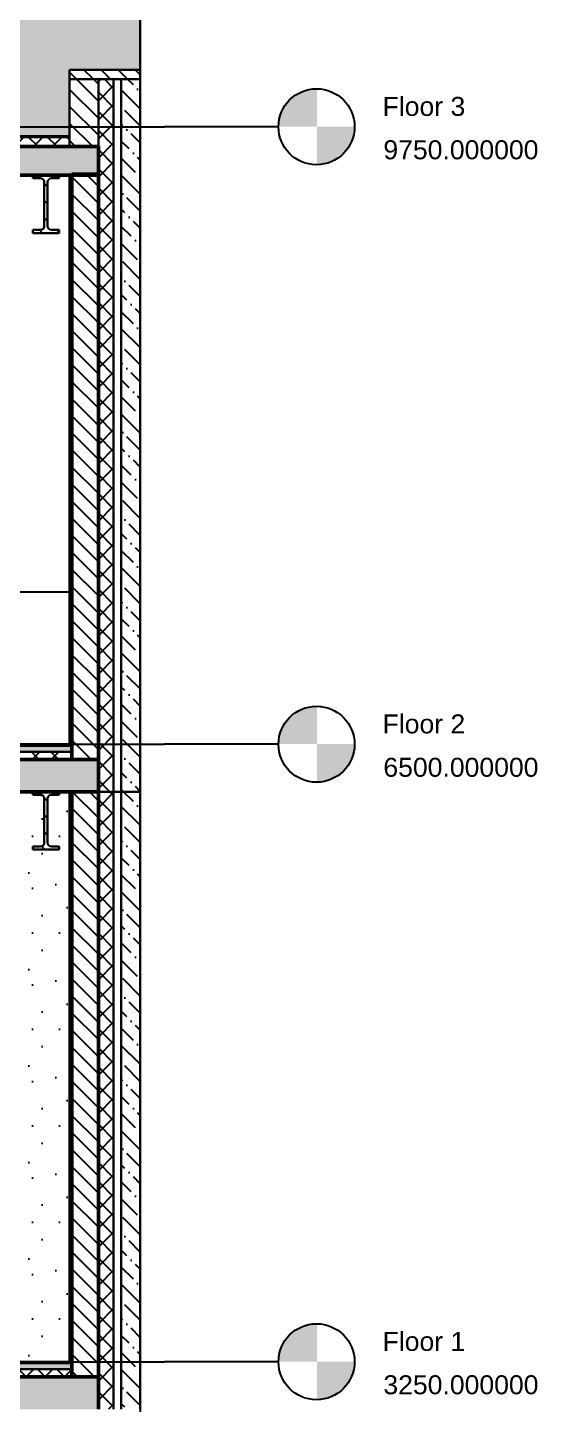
# Model space of a CAD drawing. Header units: millimetres. Extents: x -100 to 224448, y 0 to 22177.
# Drawn here: x 141909 to 144591, y 6875 to 14122 of the extents above; entities that cross this region are included whole.
import ezdxf

# ---------------------------------------------------------------- set-up
doc = ezdxf.new("R2010")
doc.units = ezdxf.units.MM
doc.layers.get('0').update_dxf_attribs({"true_color": 0xdfdfdf})
for name, color, linetype in [('Background_0', 7, 'Continuous'), ('Background_Back bricks', 7, 'Continuous'), ('Background_Front bricks', 7, 'Continuous'), ('Background_Interferences', 1, 'Continuous'), ('Boundary_0', 7, 'Continuous'), ('Boundary_Air', 7, 'Continuous'), ('Boundary_Back bricks', 7, 'Continuous'), ('Boundary_Bitumen_ SBS Modified_ Asphalt', 7, 'Continuous'), ('Boundary_Cavity Wall_ Back', 7, 'Continuous'), ('Boundary_Floor_ Ceramic Tiles', 7, 'Continuous'), ('Boundary_Gravel', 7, 'Continuous'), ('Boundary_Gypsum Board', 54, 'Continuous'), ('Boundary_Insulation_ Extruded Polystyrene', 42, 'Continuous'), ('Boundary_Insulation_ Polyurethane Foam', 42, 'Continuous'), ('Boundary_Interferences', 1, 'Continuous'), ('Boundary_Screed', 7, 'Continuous'), ('Elevation_Front bricks', 7, 'Continuous'), ('Elevation_Plaster_ Cement', 7, 'Continuous'), ('Fill_0', 7, 'Continuous'), ('Fill_Back bricks', 7, 'Continuous'), ('Fill_Bitumen_ SBS Modified_ Asphalt', 251, 'Continuous'), ('Fill_Concrete_ Beam and Pot Floor', 85, 'Continuous'), ('Fill_Concrete_ Reinforced', 85, 'Continuous'), ('Fill_Floor_ Ceramic Tiles', 251, 'Continuous'), ('Fill_Gravel', 251, 'Continuous'), ('Fill_Gypsum Board', 251, 'Continuous'), ('Fill_Insulation_ Extruded Polystyrene', 42, 'Continuous'), ('Fill_Insulation_ Polyurethane Foam', 42, 'Continuous'), ('Fill_Interferences', 1, 'Continuous'), ('Fill_Screed', 251, 'Continuous'), ('Fill_Supporting Wall_ Brick', 11, 'Continuous'), ('Viewport border', 7, 'Continuous')]:
    doc.layers.add(name, color=color, linetype=linetype)
for name, color, linetype, lineweight in [('Background_Air', 7, 'Continuous', 9), ('Background_Bitumen_ SBS Modified_ Asphalt', 7, 'Continuous', 9), ('Background_Concrete_ Beam and Pot Floor', 7, 'Continuous', 9), ('Background_Concrete_ Reinforced', 7, 'Continuous', 9), ('Background_Floor_ Ceramic Tiles', 7, 'Continuous', 9), ('Background_Gravel', 7, 'Continuous', 9), ('Background_Gypsum Board', 7, 'Continuous', 9), ('Background_Insulation_ Extruded Polystyrene', 7, 'Continuous', 9), ('Background_Insulation_ Polyurethane Foam', 7, 'Continuous', 9), ('Background_Plaster_ Cement', 7, 'Continuous', 9), ('Background_Screed', 7, 'Continuous', 9), ('Background_Supporting Wall_ Brick', 7, 'Continuous', 9), ('Boundary_Concrete_ Beam and Pot Floor', 99, 'Continuous', 50), ('Boundary_Concrete_ Reinforced', 99, 'Continuous', 50), ('Boundary_Supporting Wall_ Brick', 14, 'Continuous', 50)]:
    doc.layers.add(name, color=color, linetype=linetype, lineweight=lineweight)
for name, color, linetype, true_color in [('Background_DETAIL_OBJECTS', 7, 'Continuous', 0xdfdfdf), ('Boundary_DETAIL_OBJECTS', 7, 'Continuous', 0xdfdfdf), ('Fill_DETAIL_OBJECTS', 7, 'Continuous', 0xdfdfdf)]:
    doc.layers.add(name, color=color, linetype=linetype, true_color=true_color)
doc.layers.add('BIM_ROOM_LINES', color=7, linetype='Continuous', plot=False)
doc.styles.get("Standard").update_dxf_attribs({"font": 'arial.ttf'})
pattern_1 = [(45, (-3002.4, 80), (-44.90128, 44.90128), [])]
pattern_2 = [(45, (-3002.4, 80), (-50.28943, 50.28943), []), (135, (-3002.4, 80), (-50.28943, -50.28943), [])]
pattern_3 = [(45, (-3002.4, 80), (-134.7038, 134.7038), []), (45, (-2957.5, 80), (-134.7038, 134.7038), []), (45, (-2912.6, 80), (-134.7038, 134.7038), []), (45, (-2867.7, 80), (-134.7038, 134.7038), [])]
pattern_4 = [(90, (-3002.4, 80), (-60, -2e-13), [])]
pattern_5 = [(15, (-3002.4, 80), (915.6406, 508.3053), [-127, 0, -381, 0]), (15, (-3005.69, 92.27), (915.6406, 508.3053), [-50.8, 0, -177.8, 0, -91.44, 0, -381, 0]), (15, (-3008.97, 104.53), (915.6406, 508.3053), [-25.4, 0, -127, 0, -127, 0, -279.4, 0, -91.44, 0]), (15, (-3012.26, 116.8), (915.6406, 508.3053), [-91.44, 0, -406.4, 0]), (15, (-3015.55, 129.07), (915.6406, 508.3053), [-304.8, 0, -304.8, 0]), (15, (-3018.84, 141.34), (915.6406, 508.3053), [-431.8, 0]), (15, (-3022.12, 153.6), (915.6406, 508.3053), [-127, 0, -558.8, 0]), (15, (-3025.4, 165.87), (915.6406, 508.3053), [-177.8, 0, -101.6, 0]), (15, (-3028.7, 178.14), (915.6406, 508.3053), [-254, 0]), (15, (-3035.27, 202.67), (915.6406, 508.3053), [-35.56, 0, -381, 0, -228.6, 0]), (15, (-3038.56, 214.94), (915.6406, 508.3053), [-50.8, 0, -5.08, 0, -127, 0]), (15, (-3041.84, 227.2), (915.6406, 508.3053), [-25.4, 0, -330.2, 0, -381, 0]), (15, (-3045.13, 239.47), (915.6406, 508.3053), [-254, 0]), (15, (-3048.42, 251.74), (915.6406, 508.3053), [-127, 0, -533.4, 0]), (15, (-3055, 276.28), (915.6406, 508.3053), [-609.6, 0]), (15, (-3058.28, 288.54), (915.6406, 508.3053), [-127, 0, -10.16, 0, -177.8, 0]), (15, (-3061.57, 300.8), (915.6406, 508.3053), [-35.56, 0, -254, 0, -101.6, 0, -177.8, 0, -203.2, 0]), (15, (-3064.85, 313.08), (915.6406, 508.3053), [-76.2, 0, -101.6, 0, -254, 0, -10.16, 0, -127, 0]), (15, (-3068.14, 325.35), (915.6406, 508.3053), [-254, 0])]
pattern_6 = [(15, (-3002.4, 80), (287.368, 497.736), [50.8, -355.6]), (105, (-3002.4, 80), (-497.736, 287.368), [50.8, -355.6]), (150, (-2953.33, 93.15), (-392.5523, -105.184), [71.842, -502.894]), (15, (-3012.5, 313.96), (287.368, 497.736), [50.8, -355.6]), (60, (-2981.4, 296), (-105.184, 392.5523), [35.921, -538.815]), (150, (-2981.4, 296), (-392.5523, -105.184), [35.921, -538.815]), (15, (-2891.6, 451.54), (287.368, 497.736), [71.842, -334.558]), (60, (-2891.6, 451.54), (-105.184, 392.5523), [50.8, -523.936]), (150, (-2822.2, 470.13), (-392.5523, -105.184), [50.8, -523.936]), (105, (-2758.8, 250.45), (-497.736, 287.368), [50.8, -355.6]), (60, (-2758.82, 250.45), (-105.184, 392.5523), [35.921, -538.815]), (150, (-2740.86, 281.56), (-392.5523, -105.184), [35.921, -538.815]), (15, (-2979.63, 191.3), (287.368, 497.736), [25.4, -340.36]), (15, (-2711.5, 368.3), (287.368, 497.736), [25.4, -340.36]), (105, (-2847.33, 384.5), (-497.736, 287.368), [25.4, -340.36]), (150, (-2739.1, 176.85), (-392.5523, -105.184), [35.921, -538.815]), (150, (-2983.15, 400.7), (-392.5523, -105.184), [35.921, -538.815]), (60, (-2852.9, 258.1), (-105.184, 392.5523), [35.921, -538.815]), (105, (-2880.6, 165.23), (-497.736, 287.368), [6.35, -400.05]), (105, (-2906.6, 335.76), (-497.736, 287.368), [6.35, -400.05]), (105, (-2740.65, 452.54), (-497.736, 287.368), [6.35, -400.05]), (105, (-2678.64, 245.64), (-497.736, 287.368), [6.35, -400.05])]
pattern_7 = [(45, (-3002.4, 80), (33.67596, 123.47852), [158.75, -31.75, 0, -31.75])]

# ---------------------------------------------------------------- blocks, each defined once
blk = doc.blocks.new('_StoryIndicator')
h = blk.add_hatch(color=256)
h.paths.add_polyline_path([(-198.9, 0.4), (1.1, 0.4), (1.1, 200.4, 0.414214)])
h.paths.add_polyline_path([(201.1, 0.4), (1.1, 0.4), (1.1, -199.6, 0.414214)])
blk.add_line((-200, 0), (-800, 0))
blk.add_circle((-1.1, -0.4), 200)
for tag, p in [('STORYNAME', (346.3, 56.7)), ('STORYELEVATION', (350.5, -171.6))]:
    blk.add_attdef(tag, p, '', height=100)
blk = doc.blocks.new("BB'__section__..%5CMainBuilding.dwg", base_point=(1833.3, -3770))
at = {"layer": 'Elevation_Front bricks'}
h = blk.add_hatch(dxfattribs=at)
h.set_pattern_fill('V_MASONRY300x75', color=256, scale=10, style=0)
h.paths.add_polyline_path([(12002.4, 10080), (12002.4, 10130), (12334.4, 10130), (12334.4, 10080), (12334.4, 9830), (21230.4, 9830), (21230.4, 10080), (21230.4, 10130), (21602.4, 10130), (21602.4, 12830), (3002.4, 12830), (3002.4, 9580), (12002.4, 9580)])
at = {"layer": 'Elevation_Plaster_ Cement'}
h = blk.add_hatch(dxfattribs=at)
h.set_pattern_fill('DOTS2', color=256, scale=20, style=0)
h.paths.add_polyline_path([(16106.9, 6041.7), (16147.8, 6041.7, 0.414214), (16167.7, 6061.6), (16167.7, 6293.4, 0.414214), (16147.8, 6313.3), (16106.9, 6313.3), (16106.9, 6330), (14635, 6330), (14635, 3330), (21230.4, 3330), (21230.4, 6330), (21175.9, 6330), (21175.9, 6313.3), (21135, 6313.3, 0.414214), (21115.1, 6293.4), (21115.1, 6061.6, 0.414214), (21135, 6041.7), (21175.9, 6041.7), (21175.9, 6025), (21036.9, 6025), (21036.9, 6041.7), (21077.8, 6041.7, 0.414214), (21097.7, 6061.6), (21097.7, 6293.4, 0.414214), (21077.8, 6313.3), (21036.9, 6313.3), (21036.9, 6330), (16245.9, 6330), (16245.9, 6313.3), (16205, 6313.3, 0.414214), (16185.1, 6293.4), (16185.1, 6061.6, 0.414214), (16205, 6041.7), (16245.9, 6041.7), (16245.9, 6025), (16106.9, 6025)])
at = {"layer": 'Fill_0', "extrusion": (8.35319e-28, -4.59758e-29, -1)}
h = blk.add_hatch(dxfattribs=at)
h.set_pattern_fill('ANSI31', color=256, scale=20, style=0)
h.set_pattern_definition(pattern_1)
edge = h.paths.add_edge_path()
edge.add_line((-21175.9, 9286.7), (-21135, 9286.7))
edge.add_spline(control_points=[(-21135, 9286.7), (-21115.1, 9286.7), (-21115.1, 9306.6)], knot_values=[-0.785398, -0.785398, -0.785398, 0.785398, 0.785398, 0.785398], weights=[1, 0.707107, 1], degree=2, periodic=0)
edge.add_line((-21115.1, 9306.6), (-21115.1, 9538.4))
edge.add_spline(control_points=[(-21115.1, 9538.4), (-21115.1, 9558.3), (-21135, 9558.3)], knot_values=[-0.785398, -0.785398, -0.785398, 0.785398, 0.785398, 0.785398], weights=[1, 0.707107, 1], degree=2, periodic=0)
edge.add_line((-21135, 9558.3), (-21175.9, 9558.3))
edge.add_line((-21175.9, 9558.3), (-21175.9, 9575))
edge.add_line((-21175.9, 9575), (-21036.9, 9575))
edge.add_line((-21036.9, 9575), (-21036.9, 9558.3))
edge.add_line((-21036.9, 9558.3), (-21077.8, 9558.3))
edge.add_spline(control_points=[(-21077.8, 9558.3), (-21097.7, 9558.3), (-21097.7, 9538.4)], knot_values=[-0.785398, -0.785398, -0.785398, 0.785398, 0.785398, 0.785398], weights=[1, 0.707107, 1], degree=2, periodic=0)
edge.add_line((-21097.7, 9538.4), (-21097.7, 9306.6))
edge.add_spline(control_points=[(-21097.7, 9306.6), (-21097.7, 9286.7), (-21077.8, 9286.7)], knot_values=[-0.785398, -0.785398, -0.785398, 0.785398, 0.785398, 0.785398], weights=[1, 0.707107, 1], degree=2, periodic=0)
edge.add_line((-21077.8, 9286.7), (-21036.9, 9286.7))
edge.add_line((-21036.9, 9286.7), (-21036.9, 9270))
edge.add_line((-21036.9, 9270), (-21175.9, 9270))
edge.add_line((-21175.9, 9270), (-21175.9, 9286.7))
at = {"layer": 'Fill_0', "extrusion": (8.01985e-28, 4.53826e-29, -1)}
h = blk.add_hatch(dxfattribs=at)
h.set_pattern_fill('ANSI31', color=256, scale=20, style=0)
h.set_pattern_definition(pattern_1)
edge = h.paths.add_edge_path()
edge.add_line((-21175.9, 6041.7), (-21135, 6041.7))
edge.add_spline(control_points=[(-21135, 6041.7), (-21115.1, 6041.7), (-21115.1, 6061.6)], knot_values=[-0.785398, -0.785398, -0.785398, 0.785398, 0.785398, 0.785398], weights=[1, 0.707107, 1], degree=2, periodic=0)
edge.add_line((-21115.1, 6061.6), (-21115.1, 6293.4))
edge.add_spline(control_points=[(-21115.1, 6293.4), (-21115.1, 6313.3), (-21135, 6313.3)], knot_values=[-0.785398, -0.785398, -0.785398, 0.785398, 0.785398, 0.785398], weights=[1, 0.707107, 1], degree=2, periodic=0)
edge.add_line((-21135, 6313.3), (-21175.9, 6313.3))
edge.add_line((-21175.9, 6313.3), (-21175.9, 6330))
edge.add_line((-21175.9, 6330), (-21036.9, 6330))
edge.add_line((-21036.9, 6330), (-21036.9, 6313.3))
edge.add_line((-21036.9, 6313.3), (-21077.8, 6313.3))
edge.add_spline(control_points=[(-21077.8, 6313.3), (-21097.7, 6313.3), (-21097.7, 6293.4)], knot_values=[-0.785398, -0.785398, -0.785398, 0.785398, 0.785398, 0.785398], weights=[1, 0.707107, 1], degree=2, periodic=0)
edge.add_line((-21097.7, 6293.4), (-21097.7, 6061.6))
edge.add_spline(control_points=[(-21097.7, 6061.6), (-21097.7, 6041.7), (-21077.8, 6041.7)], knot_values=[-0.785398, -0.785398, -0.785398, 0.785398, 0.785398, 0.785398], weights=[1, 0.707107, 1], degree=2, periodic=0)
edge.add_line((-21077.8, 6041.7), (-21036.9, 6041.7))
edge.add_line((-21036.9, 6041.7), (-21036.9, 6025))
edge.add_line((-21036.9, 6025), (-21175.9, 6025))
edge.add_line((-21175.9, 6025), (-21175.9, 6041.7))
at = {"layer": 'Fill_Back bricks', "extrusion": (-4.44455e-28, 7.90143e-32, -1)}
h = blk.add_hatch(dxfattribs=at)
h.set_pattern_fill('ANSI36', color=256, scale=20, style=0)
h.set_pattern_definition(pattern_7)
h.paths.add_polyline_path([(-21602.4, 10080), (-21502.4, 10080), (-21502.4, 6330), (-21602.4, 6330)])
at = {"layer": 'Fill_Back bricks', "extrusion": (1.58029e-27, 2.3377e-31, -1)}
h = blk.add_hatch(dxfattribs=at)
h.set_pattern_fill('ANSI36', color=256, scale=20, style=0)
h.set_pattern_definition(pattern_7)
h.paths.add_polyline_path([(-21602.4, 6330), (-21502.4, 6330), (-21502.4, 3080), (-21602.4, 3080)])
at = {"layer": 'Fill_Bitumen_ SBS Modified_ Asphalt', "extrusion": (7.4882e-32, -7.40759e-26, -1)}
blk.add_hatch(color=256, dxfattribs=at).paths.add_polyline_path([(-12334.4, 9780), (-12334.4, 9775), (-21230.4, 9775), (-21230.4, 9780)])
at = {"layer": 'Fill_Concrete_ Beam and Pot Floor', "extrusion": (-3.23456e-32, -1.23894e-28, -1)}
h = blk.add_hatch(dxfattribs=at)
h.set_pattern_fill('CONCRETE2', color=256, scale=20, angle=15, style=0)
h.set_pattern_definition([(65, (-3002.4, 80), (288.1626, 50.8108), [30.48, -335.28]), (10, (-3002.4, 80), (-133.5858, 280.6803), [24.384, -268.224]), (115.4514, (-2978.4, 84.23), (154.577, 331.491), [25.904, -284.944]), (61.1842, (-3023.44, 158.5), (436.358, 47.282), [45.72, -502.92]), (111.6356, (-2987.07, 162.45), (264.442, 480.704), [38.856, -427.416]), (6.1842, (-3023.44, 158.5), (264.442, 480.704), [36.576, -402.336]), (36, (-2978.92, 149.4), (276.6663, -95.2638), [30.48, -335.28]), (341, (-2978.92, 149.4), (19.2398, 310.252), [24.384, -268.224]), (86.4514, (-2955.87, 141.46), (295.9062, 214.988), [25.904, -284.944]), (52.5, (-3002.4, 80), (-30.24175, 131.95726), [0, -264.9728, 0, -272.288, 0, -269.24]), (22.5, (-3002.4, 80), (61.7827, 182.4979), [0, -155.2448, 0, -258.8768, 0, -102.616]), (342.5, (-3089.94, 56.54), (211.9256, 47.29565), [0, -101.6, 0, -316.992, 0, -420.624]), (332.5, (-3129.2, 46.03), (218.4016, 100.6383), [0, -132.08, 0, -210.5152, 0, -298.704])])
h.paths.add_polyline_path([(-12334.4, 9725), (-12182.4, 9725), (-12182.4, 9575), (-21382.4, 9575), (-21382.4, 9725), (-21230.4, 9725)])
at = {"layer": 'Fill_Concrete_ Reinforced', "extrusion": (-2.7198e-32, 9.84184e-28, -1)}
h = blk.add_hatch(dxfattribs=at)
h.set_pattern_fill('CONCRETE1', color=256, scale=20, angle=15, style=0)
h.set_pattern_definition(pattern_6)
h.paths.add_polyline_path([(-21382.4, 6330), (-21382.4, 6500), (-21242.4, 6500), (-12322.4, 6500), (-12182.4, 6500), (-12182.4, 6330)])
at = {"layer": 'Fill_Concrete_ Reinforced', "extrusion": (3.73972e-32, 4.56433e-28, -1)}
h = blk.add_hatch(dxfattribs=at)
h.set_pattern_fill('CONCRETE1', color=256, scale=20, angle=15, style=0)
h.set_pattern_definition(pattern_6)
h.paths.add_polyline_path([(-21382.4, 3080), (-21382.4, 3250), (-21242.4, 3250), (-12322.4, 3250), (-12182.4, 3250), (-12182.4, 3080)])
at = {"layer": 'Fill_DETAIL_OBJECTS', "extrusion": (-1.82892e-29, -2.59266e-28, -1)}
h = blk.add_hatch(dxfattribs=at)
h.set_pattern_fill('ANSI31', color=256, scale=20, style=0)
h.set_pattern_definition(pattern_1)
h.paths.add_polyline_path([(-21602.4, 10130), (-21230.4, 10130), (-21230.4, 10080), (-21602.4, 10080)])
at = {"layer": 'Fill_DETAIL_OBJECTS', "extrusion": (1.38935e-28, 3.08588e-29, -1)}
h = blk.add_hatch(dxfattribs=at)
h.set_pattern_fill('ANSI31', color=256, scale=20, style=0)
h.set_pattern_definition(pattern_1)
h.paths.add_polyline_path([(-21230.4, 9725), (-21382.4, 9725), (-21382.4, 10080), (-21230.4, 10080)])
at = {"layer": 'Fill_Floor_ Ceramic Tiles', "extrusion": (2.91712e-31, 3.08649e-26, -1)}
h = blk.add_hatch(dxfattribs=at)
h.set_pattern_fill('_USER', color=256, scale=60, angle=90, style=0, pattern_type=0)
h.set_pattern_definition(pattern_4)
h.paths.add_polyline_path([(-12322.4, 6580), (-12322.4, 6572), (-21242.4, 6572), (-21242.4, 6580)])
at = {"layer": 'Fill_Floor_ Ceramic Tiles', "extrusion": (3.91018e-31, 1.11885e-25, -1)}
h = blk.add_hatch(dxfattribs=at)
h.set_pattern_fill('_USER', color=256, scale=60, angle=90, style=0, pattern_type=0)
h.set_pattern_definition(pattern_4)
h.paths.add_polyline_path([(-12322.4, 3330), (-12322.4, 3322), (-21242.4, 3322), (-21242.4, 3330)])
at = {"layer": 'Fill_Gravel', "extrusion": (7.4882e-32, -1.48152e-27, -1)}
h = blk.add_hatch(dxfattribs=at)
h.set_pattern_fill('GRAVEL1', color=256, scale=10, angle=15, style=0)
h.set_pattern_definition([(243.0128, (-2923.803, 287.41), (-971.645967, -1937.4994145), [24.2165, -2397.4358]), (199.9697, (-2934.793, 265.83), (2039.8129444, 732.9143235), [41.5562, -4114.0665]), (147.5104, (-2973.85, 251.638), (2251.126987, -1446.660795), [29.3018, -2900.8858]), (282.2737, (-3030.011, 190.002), (-757.8826197, 3523.9202684), [37.8428, -3746.4404]), (307.8337, (-3021.967, 153.024), (-1428.383936, 1853.4615588), [37.1079, -3673.6871]), (12.2737, (-2999.206, 123.716), (-3523.9202684, -757.8826197), [37.8428, -3746.4404]), (52.6942, (-2962.228, 131.761), (-1794.3938764, -2344.3017267), [50.0452, -4954.4728]), (87.2553, (-2931.897, 171.5676), (192.1451693, 4151.178115), [47.2478, -4677.5378]), (136.4296, (-2929.635, 218.761), (-1996.570956, 1887.565762), [37.971, -3759.1331]), (190.2364, (-2957.146, 244.933), (1959.120334, 338.596577), [43.3498, -2124.1373]), (237.3974, (-2999.8054, 237.229), (-1573.9397224, -2471.5812392), [56.0606, -5550.0075]), (153.8141, (-2857.418, 234.385), (-1496.591497, 717.087291), [19.1342, -1894.2919]), (186.4692, (-2874.588, 242.828), (2353.4413602, 257.901813), [36.4027, -3603.872]), (240, (-2910.76, 238.73), (46.58744, -173.8667), [25.4558, -229.1026]), (218.1986, (-2928.52, 256.33), (776.15828, 580.670656), [13.7084, -1357.1307]), (306.8014, (-2939.293, 247.853), (-313.62893, 475.01257), [19.3865, -949.9432]), (45.9638, (-2927.68, 232.33), (428.42463, 487.49592), [31.4872, -1018.0841]), (176.5651, (-2905.79, 254.966), (394.32073, -80.6915), [22.7684, -546.4417]), (31.3895, (-3040.136, 220.832), (1598.9049246, 987.4730624), [31.896, -3157.7121]), (85.3462, (-3012.908, 237.445), (-183.00396, -2098.8829984), [26.759, -2649.1334]), (308.1986, (-2915.11, 289.74), (-580.670656, 776.15828), [27.4167, -1343.4224]), (358.6105, (-2898.156, 268.193), (-1878.428814, 55.7242953), [31.896, -3157.7121]), (354.444, (-3011.252, 113.035), (-962.508234, 114.795375), [30.7584, -1507.1623]), (309.7751, (-2980.638, 110.057), (-1381.7937544, 1679.596954), [25.772, -2551.4357]), (81.8014, (-2866.784, 116.338), (114.7964, 962.508115), [27.4167, -1343.4224]), (32.354, (-2862.874, 143.475), (-2073.917328, -1301.102299), [30.1736, -2987.1763]), (84.444, (-2951.979, 93.51), (-114.795375, -962.508234), [15.3792, -1522.5415]), (116.3099, (-2877.216, 113.543), (-360.215985, 648.87941), [9.1782, -908.6452]), (180.9638, (-2881.284, 121.77), (568.18738, -34.104), [37.1079, -705.051]), (201.009, (-2918.387, 121.146), (1692.0790475, 639.7407994), [34.389, -3404.5061]), (318.6901, (-2923.487, 216.68), (-267.04172, 301.14573), [25.96, -623.0392]), (8.1572, (-2903.987, 199.5445), (3048.908147, 444.2515605), [45.3229, -4486.9613]), (75.9454, (-2859.123, 205.975), (-369.354585, -1403.416322), [18.5321, -1834.6813]), (105, (-2854.62, 223.95), (-220.454, 127.2792), [10.8, -169.2]), (135.2564, (-2923.262, 125.43), (1021.577817, -1030.717494), [25.0063, -2475.6336]), (63.0128, (-2941.023, 143.033), (971.645967, 1937.4994145), [48.433, -2373.2194]), (15, (-2919.04, 186.2), (127.2792, 220.454), [46.8, -133.2]), (340.3048, (-2873.839, 198.305), (-2064.777887, 751.1940244), [28.4605, -2817.5893]), (269.0546, (-2847.043, 188.714), (12.48309, -742.05404), [26.2084, -1284.2114]), (222.646, (-2847.476, 162.509), (-2837.590956, -2623.8287673), [42.6717, -4224.5053]), (190.4261, (-2878.863, 133.6), (-2306.8515396, -431.7703282), [45.1438, -4469.2289])])
h.paths.add_polyline_path([(-12334.4, 9830), (-12334.4, 9780), (-21230.4, 9780), (-21230.4, 9830)])
at = {"layer": 'Fill_Gypsum Board', "extrusion": (1.02883e-26, 2.51874e-30, -1)}
h = blk.add_hatch(dxfattribs=at)
h.set_pattern_fill('ANSI34', color=256, scale=10, style=0)
h.set_pattern_definition(pattern_3)
h.paths.add_polyline_path([(-21230.4, 6580), (-21242.4, 6580), (-21242.4, 9575), (-21230.4, 9575)])
at = {"layer": 'Fill_Gypsum Board', "extrusion": (-3.42944e-27, 7.13323e-31, -1)}
h = blk.add_hatch(dxfattribs=at)
h.set_pattern_fill('ANSI34', color=256, scale=10, style=0)
h.set_pattern_definition(pattern_3)
h.paths.add_polyline_path([(-21230.4, 3330), (-21242.4, 3330), (-21242.4, 6330), (-21230.4, 6330)])
at = {"layer": 'Fill_Insulation_ Extruded Polystyrene', "extrusion": (3.47571e-31, 6.71313e-27, -1)}
h = blk.add_hatch(dxfattribs=at)
h.set_pattern_fill('INSULATION', color=256, scale=20, style=0)
h.set_pattern_definition(pattern_2)
h.paths.add_polyline_path([(-12322.4, 6540), (-12322.4, 6500), (-21242.4, 6500), (-21242.4, 6540)])
at = {"layer": 'Fill_Insulation_ Extruded Polystyrene', "extrusion": (3.16538e-31, 9.25948e-27, -1)}
h = blk.add_hatch(dxfattribs=at)
h.set_pattern_fill('INSULATION', color=256, scale=20, style=0)
h.set_pattern_definition(pattern_2)
h.paths.add_polyline_path([(-12322.4, 3290), (-12322.4, 3250), (-21242.4, 3250), (-21242.4, 3290)])
at = {"layer": 'Fill_Insulation_ Polyurethane Foam', "extrusion": (4.47962e-28, 2.11557e-30, -1)}
h = blk.add_hatch(dxfattribs=at)
h.set_pattern_fill('INSULATION', color=256, scale=20, style=0)
h.set_pattern_definition(pattern_2)
h.paths.add_polyline_path([(-21462.4, 10080), (-21382.4, 10080), (-21382.4, 9580), (-21382.4, 6500), (-21382.4, 6330), (-21462.4, 6330)])
at = {"layer": 'Fill_Insulation_ Polyurethane Foam', "extrusion": (7.4882e-32, 4.93839e-28, -1)}
h = blk.add_hatch(dxfattribs=at)
h.set_pattern_fill('INSULATION', color=256, scale=20, style=0)
h.set_pattern_definition(pattern_2)
h.paths.add_polyline_path([(-12334.4, 9775), (-12334.4, 9725), (-21230.4, 9725), (-21230.4, 9775)])
at = {"layer": 'Fill_Insulation_ Polyurethane Foam', "extrusion": (4.76076e-28, -2.74674e-30, -1)}
h = blk.add_hatch(dxfattribs=at)
h.set_pattern_fill('INSULATION', color=256, scale=20, style=0)
h.set_pattern_definition(pattern_2)
h.paths.add_polyline_path([(-21462.4, 6330), (-21382.4, 6330), (-21382.4, 3250), (-21382.4, 3080), (-21462.4, 3080)])
at = {"layer": 'Fill_Interferences', "extrusion": (3.77938e-29, 2.96304e-26, -1)}
h = blk.add_hatch(dxfattribs=at)
h.set_pattern_fill('ANSI31', color=256, scale=20, style=0)
h.set_pattern_definition(pattern_1)
h.paths.add_polyline_path([(-21242.4, 9580), (-21242.4, 9575), (-21382.4, 9575), (-21382.4, 9580)])
at = {"layer": 'Fill_Screed', "extrusion": (3.47571e-31, 1.01276e-26, -1)}
h = blk.add_hatch(dxfattribs=at)
h.set_pattern_fill('SCREED', color=256, scale=20, angle=15, style=0)
h.set_pattern_definition(pattern_5)
h.paths.add_polyline_path([(-12322.4, 6572), (-12322.4, 6540), (-21242.4, 6540), (-21242.4, 6572)])
at = {"layer": 'Fill_Screed', "extrusion": (3.91018e-31, 4.82265e-27, -1)}
h = blk.add_hatch(dxfattribs=at)
h.set_pattern_fill('SCREED', color=256, scale=20, angle=15, style=0)
h.set_pattern_definition(pattern_5)
h.paths.add_polyline_path([(-12322.4, 3322), (-12322.4, 3290), (-21242.4, 3290), (-21242.4, 3322)])
at = {"layer": 'Fill_Supporting Wall_ Brick', "extrusion": (2.10558e-28, 1.3695e-30, -1)}
h = blk.add_hatch(dxfattribs=at)
h.set_pattern_fill('ANSI31', color=256, scale=20, style=0)
h.set_pattern_definition(pattern_1)
h.paths.add_polyline_path([(-21382.4, 9580), (-21242.4, 9580), (-21242.4, 9575), (-21242.4, 6580), (-21242.4, 6500), (-21382.4, 6500)])
at = {"layer": 'Fill_Supporting Wall_ Brick', "extrusion": (-1.07023e-28, 1.07492e-30, -1)}
h = blk.add_hatch(dxfattribs=at)
h.set_pattern_fill('ANSI31', color=256, scale=20, style=0)
h.set_pattern_definition(pattern_1)
h.paths.add_polyline_path([(-21382.4, 6330), (-21242.4, 6330), (-21242.4, 3330), (-21242.4, 3250), (-21382.4, 3250)])
for p, q in [((2834.4, 9830), (21730.4, 9830)), ((2834.4, 9830), (21730.4, 9830)), ((2834.4, 6580), (21730.4, 6580)), ((2834.4, 6580), (21730.4, 6580)), ((2834.4, 6580), (21730.4, 6580)), ((2834.4, 3330), (21730.4, 3330)), ((2834.4, 3330), (21730.4, 3330)), ((2834.4, 3330), (21730.4, 3330))]:
    blk.add_line(p, q)
at = {"layer": 'Background_0', "extrusion": (0, 1, 0)}
for p, q in [((21175.9, 9575), (21036.9, 9575)), ((21036.9, 9575), (21036.9, 9558.3)), ((21175.9, 9558.3), (21175.9, 9575)), ((21036.9, 9558.3), (21077.8, 9558.3)), ((21097.7, 9538.4), (21097.7, 9306.6)), ((21115.1, 9306.6), (21115.1, 9538.4)), ((21135, 9558.3), (21175.9, 9558.3)), ((21077.8, 9286.7), (21036.9, 9286.7)), ((21036.9, 9286.7), (21036.9, 9270)), ((21175.9, 9286.7), (21135, 9286.7)), ((21175.9, 9270), (21175.9, 9286.7)), ((21036.9, 9270), (21175.9, 9270)), ((21230.4, 7380), (20430.4, 7380)), ((20430.4, 6580), (21230.4, 6580)), ((21175.9, 6330), (21036.9, 6330)), ((21036.9, 6330), (21036.9, 6313.3)), ((21036.9, 6313.3), (21077.8, 6313.3)), ((21135, 6313.3), (21175.9, 6313.3)), ((21175.9, 6313.3), (21175.9, 6330)), ((21097.7, 6293.4), (21097.7, 6061.6)), ((21115.1, 6061.6), (21115.1, 6293.4)), ((21036.9, 6041.7), (21036.9, 6025)), ((21077.8, 6041.7), (21036.9, 6041.7)), ((21036.9, 6025), (21175.9, 6025)), ((21175.9, 6041.7), (21135, 6041.7)), ((21175.9, 6025), (21175.9, 6041.7))]:
    blk.add_line(p, q, dxfattribs=at)
at = {"layer": 'Background_0', "extrusion": (0, 0, -1)}
for centre, start, end in [((-21077.8, 9538.4), 90, 180), ((-21135, 9538.4), 0, 90), ((-21077.8, 9306.6), 180, 270), ((-21135, 9306.6), 270, 0), ((-21077.8, 6293.4), 90, 180), ((-21135, 6293.4), 0, 90), ((-21077.8, 6061.6), 180, 270), ((-21135, 6061.6), 270, 0)]:
    blk.add_arc(centre, 19.9, start, end, dxfattribs=at)
at = {"layer": 'Background_Air', "extrusion": (0, 1, 0)}
for p, q in [((21462.4, 10080), (21462.4, 6330)), ((21502.4, 10080), (21462.4, 10080)), ((21502.4, 6330), (21502.4, 10080)), ((21502.4, 6330), (21462.4, 6330)), ((21462.4, 6330), (21462.4, 3080)), ((21462.4, 6330), (21502.4, 6330)), ((21502.4, 3080), (21502.4, 6330))]:
    blk.add_line(p, q, dxfattribs=at)
at = {"layer": 'Background_Back bricks', "extrusion": (0, 1, 0)}
for p, q in [((21602.4, 12830), (21602.4, 9580)), ((21502.4, 10080), (21502.4, 6330)), ((21602.4, 10080), (21502.4, 10080)), ((21602.4, 6330), (21602.4, 10080)), ((21602.4, 6330), (21502.4, 6330)), ((21502.4, 6330), (21502.4, 3080)), ((21502.4, 6330), (21602.4, 6330)), ((21602.4, 3080), (21602.4, 6330))]:
    blk.add_line(p, q, dxfattribs=at)
at = {"layer": 'Background_Bitumen_ SBS Modified_ Asphalt', "extrusion": (0, 1, 0)}
for p, q in [((21230.4, 9780), (12334.4, 9780)), ((12334.4, 9775), (21230.4, 9775)), ((21230.4, 9775), (21230.4, 9780))]:
    blk.add_line(p, q, dxfattribs=at)
at = {"layer": 'Background_Concrete_ Beam and Pot Floor', "extrusion": (0, 1, 0)}
for p, q in [((21230.4, 9725), (12334.4, 9725)), ((21382.4, 9725), (21230.4, 9725)), ((21382.4, 9575), (21382.4, 9725)), ((12182.4, 9575), (21382.4, 9575))]:
    blk.add_line(p, q, dxfattribs=at)
at = {"layer": 'Background_Concrete_ Reinforced', "extrusion": (0, 1, 0)}
for p, q in [((21242.4, 6500), (12322.4, 6500)), ((21382.4, 6500), (21242.4, 6500)), ((21382.4, 6330), (21382.4, 6500)), ((12182.4, 6330), (21382.4, 6330)), ((21242.4, 3250), (12322.4, 3250)), ((21382.4, 3250), (21242.4, 3250)), ((21382.4, 3080), (21382.4, 3250))]:
    blk.add_line(p, q, dxfattribs=at)
at = {"layer": 'Background_DETAIL_OBJECTS', "extrusion": (0, 1, 0)}
for p, q in [((21230.4, 10130), (21230.4, 10080)), ((21602.4, 10130), (21230.4, 10130)), ((21382.4, 10080), (21230.4, 10080)), ((21230.4, 10080), (21230.4, 9725)), ((21230.4, 10080), (21602.4, 10080)), ((21382.4, 9725), (21382.4, 10080)), ((21602.4, 10080), (21602.4, 10130)), ((21230.4, 9725), (21382.4, 9725))]:
    blk.add_line(p, q, dxfattribs=at)
at = {"layer": 'Background_Floor_ Ceramic Tiles', "extrusion": (0, 1, 0)}
for p, q in [((21242.4, 6580), (12322.4, 6580)), ((12322.4, 6572), (21242.4, 6572)), ((21242.4, 6572), (21242.4, 6580)), ((21242.4, 3330), (12322.4, 3330)), ((12322.4, 3322), (21242.4, 3322)), ((21242.4, 3322), (21242.4, 3330))]:
    blk.add_line(p, q, dxfattribs=at)
at = {"layer": 'Background_Front bricks', "extrusion": (0, 1, 0)}
for p, q in [((21602.4, 12830), (21602.4, 9580)), ((21602.4, 9580), (21602.4, 12830)), ((21602.4, 9580), (21602.4, 9580)), ((21602.4, 9580), (21602.4, 6330)), ((21602.4, 9580), (21602.4, 9580)), ((21602.4, 9580), (21602.4, 9580)), ((21602.4, 6330), (21602.4, 6330)), ((21602.4, 6330), (21602.4, 3080)), ((21602.4, 6330), (21602.4, 6330))]:
    blk.add_line(p, q, dxfattribs=at)
at = {"layer": 'Background_Gravel', "extrusion": (0, 1, 0)}
for p, q in [((21230.4, 9830), (12334.4, 9830)), ((21230.4, 9780), (21230.4, 9830)), ((12334.4, 9780), (21230.4, 9780))]:
    blk.add_line(p, q, dxfattribs=at)
at = {"layer": 'Background_Gypsum Board', "extrusion": (0, 1, 0)}
for p, q in [((21230.4, 9575), (21230.4, 6580)), ((21242.4, 9575), (21230.4, 9575)), ((21242.4, 6580), (21242.4, 9575)), ((21230.4, 6580), (21242.4, 6580)), ((21230.4, 6330), (21230.4, 3330)), ((21242.4, 6330), (21230.4, 6330)), ((21242.4, 3330), (21242.4, 6330)), ((21230.4, 3330), (21242.4, 3330))]:
    blk.add_line(p, q, dxfattribs=at)
at = {"layer": 'Background_Insulation_ Extruded Polystyrene', "extrusion": (0, 1, 0)}
for p, q in [((21242.4, 6540), (12322.4, 6540)), ((21242.4, 6500), (21242.4, 6540)), ((12322.4, 6500), (21242.4, 6500)), ((21242.4, 3290), (12322.4, 3290)), ((21242.4, 3250), (21242.4, 3290)), ((12322.4, 3250), (21242.4, 3250))]:
    blk.add_line(p, q, dxfattribs=at)
at = {"layer": 'Background_Insulation_ Polyurethane Foam', "extrusion": (0, 1, 0)}
for p, q in [((21462.4, 10080), (21382.4, 10080)), ((21382.4, 10080), (21382.4, 9580)), ((21462.4, 6330), (21462.4, 10080)), ((21230.4, 9775), (12334.4, 9775)), ((12334.4, 9725), (21230.4, 9725)), ((21230.4, 9725), (21230.4, 9775)), ((21382.4, 9580), (21382.4, 6500)), ((21382.4, 6500), (21382.4, 6330)), ((21382.4, 6330), (21382.4, 3250)), ((21462.4, 6330), (21382.4, 6330)), ((21382.4, 6330), (21462.4, 6330)), ((21462.4, 3080), (21462.4, 6330)), ((21382.4, 3250), (21382.4, 3080))]:
    blk.add_line(p, q, dxfattribs=at)
at = {"layer": 'Background_Interferences', "extrusion": (0, 1, 0)}
for p, q in [((21242.4, 9580), (21242.4, 9575)), ((21382.4, 9580), (21242.4, 9580)), ((21242.4, 9575), (21382.4, 9575)), ((21382.4, 9575), (21382.4, 9580))]:
    blk.add_line(p, q, dxfattribs=at)
at = {"layer": 'Background_Plaster_ Cement', "extrusion": (0, 1, 0)}
blk.add_line((21230.4, 3330), (14635, 3330), dxfattribs=at)
at = {"layer": 'Background_Screed', "extrusion": (0, 1, 0)}
for p, q in [((21242.4, 6572), (12322.4, 6572)), ((12322.4, 6540), (21242.4, 6540)), ((21242.4, 6540), (21242.4, 6572)), ((21242.4, 3322), (12322.4, 3322)), ((12322.4, 3290), (21242.4, 3290)), ((21242.4, 3290), (21242.4, 3322))]:
    blk.add_line(p, q, dxfattribs=at)
at = {"layer": 'Background_Supporting Wall_ Brick', "extrusion": (0, 1, 0)}
for p, q in [((21242.4, 9580), (21242.4, 9575)), ((21382.4, 9580), (21242.4, 9580)), ((21242.4, 9575), (21242.4, 6580)), ((21382.4, 6500), (21382.4, 9580)), ((21242.4, 6580), (21242.4, 6500)), ((21242.4, 6500), (21382.4, 6500)), ((21382.4, 6330), (21242.4, 6330)), ((21242.4, 6330), (21242.4, 3330)), ((21382.4, 3250), (21382.4, 6330)), ((21242.4, 3330), (21242.4, 3250)), ((21242.4, 3250), (21382.4, 3250))]:
    blk.add_line(p, q, dxfattribs=at)
at = {"layer": 'BIM_ROOM_LINES', "extrusion": (0, 1, 0)}
for p, q in [((12334.4, 9575), (21230.4, 9575)), ((21230.4, 9575), (21230.4, 6580)), ((21230.4, 6580), (12334.4, 6580)), ((12334.4, 6330), (21230.4, 6330)), ((21230.4, 6330), (21230.4, 3330)), ((21230.4, 3330), (12334.4, 3330)), ((21230.4, 3330), (14635, 3330))]:
    blk.add_line(p, q, dxfattribs=at)
at = {"layer": 'Boundary_0', "extrusion": (0, 1, 0)}
for p, q in [((21036.9, 9558.3), (21036.9, 9575)), ((21036.9, 9575), (21175.9, 9575)), ((21175.9, 9575), (21175.9, 9558.3)), ((21077.8, 9558.3), (21036.9, 9558.3)), ((21097.7, 9306.6), (21097.7, 9538.4)), ((21115.1, 9538.4), (21115.1, 9306.6)), ((21175.9, 9558.3), (21135, 9558.3)), ((21036.9, 9270), (21036.9, 9286.7)), ((21036.9, 9286.7), (21077.8, 9286.7)), ((21135, 9286.7), (21175.9, 9286.7)), ((21175.9, 9286.7), (21175.9, 9270)), ((21175.9, 9270), (21036.9, 9270)), ((21036.9, 6313.3), (21036.9, 6330)), ((21036.9, 6330), (21175.9, 6330)), ((21077.8, 6313.3), (21036.9, 6313.3)), ((21175.9, 6313.3), (21135, 6313.3)), ((21175.9, 6330), (21175.9, 6313.3)), ((21097.7, 6061.6), (21097.7, 6293.4)), ((21115.1, 6293.4), (21115.1, 6061.6)), ((21036.9, 6025), (21036.9, 6041.7)), ((21036.9, 6041.7), (21077.8, 6041.7)), ((21175.9, 6025), (21036.9, 6025)), ((21135, 6041.7), (21175.9, 6041.7)), ((21175.9, 6041.7), (21175.9, 6025))]:
    blk.add_line(p, q, dxfattribs=at)
at = {"layer": 'Boundary_0'}
for centre, start, end in [((21077.8, 9538.4), 0, 90), ((21135, 9538.4), 90, 180), ((21077.8, 9306.6), 270, 0), ((21135, 9306.6), 180, 270), ((21077.8, 6293.4), 0, 90), ((21135, 6293.4), 90, 180), ((21077.8, 6061.6), 270, 0), ((21135, 6061.6), 180, 270)]:
    blk.add_arc(centre, 19.9, start, end, dxfattribs=at)
at = {"layer": 'Boundary_Air', "extrusion": (0, 1, 0)}
for p, q in [((21462.4, 6330), (21462.4, 10080)), ((21462.4, 10080), (21502.4, 10080)), ((21502.4, 10080), (21502.4, 6330)), ((21462.4, 3080), (21462.4, 6330)), ((21462.4, 6330), (21502.4, 6330)), ((21502.4, 6330), (21462.4, 6330)), ((21502.4, 6330), (21502.4, 3080))]:
    blk.add_line(p, q, dxfattribs=at)
at = {"layer": 'Boundary_Back bricks', "extrusion": (0, 1, 0)}
for p, q in [((21502.4, 6330), (21502.4, 10080)), ((21502.4, 10080), (21602.4, 10080)), ((21602.4, 10080), (21602.4, 6330)), ((21502.4, 3080), (21502.4, 6330)), ((21502.4, 6330), (21602.4, 6330)), ((21602.4, 6330), (21502.4, 6330)), ((21602.4, 6330), (21602.4, 3080))]:
    blk.add_line(p, q, dxfattribs=at)
at = {"layer": 'Boundary_Bitumen_ SBS Modified_ Asphalt', "extrusion": (0, 1, 0)}
for p, q in [((12334.4, 9780), (21230.4, 9780)), ((21230.4, 9775), (12334.4, 9775)), ((21230.4, 9780), (21230.4, 9775))]:
    blk.add_line(p, q, dxfattribs=at)
at = {"layer": 'Boundary_Cavity Wall_ Back', "extrusion": (0, 1, 0)}
for p, q in [((21382.4, 9580), (21382.4, 10080)), ((21382.4, 10080), (21602.4, 10080)), ((21602.4, 10080), (21602.4, -170)), ((21230.4, 6580), (21230.4, 9575)), ((21230.4, 9575), (21242.4, 9575)), ((21242.4, 9575), (21242.4, 9580)), ((21242.4, 9580), (21382.4, 9580)), ((21242.4, 6580), (21230.4, 6580)), ((21242.4, 6500), (21242.4, 6580)), ((21382.4, 6500), (21242.4, 6500)), ((21382.4, 6330), (21382.4, 6500)), ((21230.4, 3330), (21230.4, 6330)), ((21230.4, 6330), (21382.4, 6330)), ((21242.4, 3330), (21230.4, 3330)), ((21242.4, 3250), (21242.4, 3330)), ((21382.4, 3250), (21242.4, 3250)), ((21382.4, 3080), (21382.4, 3250))]:
    blk.add_line(p, q, dxfattribs=at)
at = {"layer": 'Boundary_Concrete_ Beam and Pot Floor', "extrusion": (0, 1, 0)}
for p, q in [((12334.4, 9725), (21230.4, 9725)), ((21230.4, 9725), (21382.4, 9725)), ((21382.4, 9725), (21382.4, 9575)), ((21382.4, 9575), (12182.4, 9575))]:
    blk.add_line(p, q, dxfattribs=at)
at = {"layer": 'Boundary_Concrete_ Reinforced', "extrusion": (0, 1, 0)}
for p, q in [((12322.4, 6500), (21242.4, 6500)), ((21242.4, 6500), (21382.4, 6500)), ((21382.4, 6500), (21382.4, 6330)), ((21382.4, 6330), (12182.4, 6330)), ((12322.4, 3250), (21242.4, 3250)), ((21242.4, 3250), (21382.4, 3250)), ((21382.4, 3250), (21382.4, 3080))]:
    blk.add_line(p, q, dxfattribs=at)
at = {"layer": 'Boundary_DETAIL_OBJECTS', "extrusion": (0, 1, 0)}
for p, q in [((21230.4, 10080), (21230.4, 10130)), ((21230.4, 10130), (21602.4, 10130)), ((21230.4, 9725), (21230.4, 10080)), ((21230.4, 10080), (21382.4, 10080)), ((21602.4, 10080), (21230.4, 10080)), ((21382.4, 10080), (21382.4, 9725)), ((21602.4, 10130), (21602.4, 10080)), ((21382.4, 9725), (21230.4, 9725))]:
    blk.add_line(p, q, dxfattribs=at)
at = {"layer": 'Boundary_Floor_ Ceramic Tiles', "extrusion": (0, 1, 0)}
for p, q in [((12322.4, 6580), (21242.4, 6580)), ((21242.4, 6572), (12322.4, 6572)), ((21242.4, 6580), (21242.4, 6572)), ((12322.4, 3330), (21242.4, 3330)), ((21242.4, 3322), (12322.4, 3322)), ((21242.4, 3330), (21242.4, 3322))]:
    blk.add_line(p, q, dxfattribs=at)
at = {"layer": 'Boundary_Gravel', "extrusion": (0, 1, 0)}
for p, q in [((12334.4, 9830), (21230.4, 9830)), ((21230.4, 9830), (21230.4, 9780)), ((21230.4, 9780), (12334.4, 9780))]:
    blk.add_line(p, q, dxfattribs=at)
at = {"layer": 'Boundary_Gypsum Board', "extrusion": (0, 1, 0)}
for p, q in [((21230.4, 6580), (21230.4, 9575)), ((21230.4, 9575), (21242.4, 9575)), ((21242.4, 9575), (21242.4, 6580)), ((21242.4, 6580), (21230.4, 6580)), ((21230.4, 3330), (21230.4, 6330)), ((21230.4, 6330), (21242.4, 6330)), ((21242.4, 6330), (21242.4, 3330)), ((21242.4, 3330), (21230.4, 3330))]:
    blk.add_line(p, q, dxfattribs=at)
at = {"layer": 'Boundary_Insulation_ Extruded Polystyrene', "extrusion": (0, 1, 0)}
for p, q in [((12322.4, 6540), (21242.4, 6540)), ((21242.4, 6540), (21242.4, 6500)), ((21242.4, 6500), (12322.4, 6500)), ((12322.4, 3290), (21242.4, 3290)), ((21242.4, 3290), (21242.4, 3250)), ((21242.4, 3250), (12322.4, 3250))]:
    blk.add_line(p, q, dxfattribs=at)
at = {"layer": 'Boundary_Insulation_ Polyurethane Foam', "extrusion": (0, 1, 0)}
for p, q in [((21382.4, 9580), (21382.4, 10080)), ((21382.4, 10080), (21462.4, 10080)), ((21462.4, 10080), (21462.4, 6330)), ((12334.4, 9775), (21230.4, 9775)), ((21230.4, 9725), (12334.4, 9725)), ((21230.4, 9775), (21230.4, 9725)), ((21382.4, 6500), (21382.4, 9580)), ((21382.4, 6330), (21382.4, 6500)), ((21382.4, 3250), (21382.4, 6330)), ((21382.4, 6330), (21462.4, 6330)), ((21462.4, 6330), (21382.4, 6330)), ((21462.4, 6330), (21462.4, 3080)), ((21382.4, 3080), (21382.4, 3250))]:
    blk.add_line(p, q, dxfattribs=at)
at = {"layer": 'Boundary_Interferences', "extrusion": (0, 1, 0)}
for p, q in [((21242.4, 9580), (21382.4, 9580)), ((21242.4, 9575), (21242.4, 9580)), ((21382.4, 9575), (21242.4, 9575)), ((21382.4, 9580), (21382.4, 9575))]:
    blk.add_line(p, q, dxfattribs=at)
at = {"layer": 'Boundary_Screed', "extrusion": (0, 1, 0)}
for p, q in [((12322.4, 6572), (21242.4, 6572)), ((21242.4, 6540), (12322.4, 6540)), ((21242.4, 6572), (21242.4, 6540)), ((12322.4, 3322), (21242.4, 3322)), ((21242.4, 3290), (12322.4, 3290)), ((21242.4, 3322), (21242.4, 3290))]:
    blk.add_line(p, q, dxfattribs=at)
at = {"layer": 'Boundary_Supporting Wall_ Brick', "extrusion": (0, 1, 0)}
for p, q in [((21242.4, 9575), (21242.4, 9580)), ((21242.4, 9580), (21382.4, 9580)), ((21242.4, 6580), (21242.4, 9575)), ((21382.4, 9580), (21382.4, 6500)), ((21242.4, 6500), (21242.4, 6580)), ((21382.4, 6500), (21242.4, 6500)), ((21242.4, 3330), (21242.4, 6330)), ((21242.4, 6330), (21382.4, 6330)), ((21382.4, 6330), (21382.4, 3250)), ((21242.4, 3250), (21242.4, 3330)), ((21382.4, 3250), (21242.4, 3250))]:
    blk.add_line(p, q, dxfattribs=at)
for p, values in [((22530.4, 9830), {'STORYNAME': 'Floor 3', 'STORYELEVATION': '9750.000000'}), ((22530.4, 9830), {'STORYNAME': 'Floor 3', 'STORYELEVATION': '9750.000000'}), ((22530.4, 6580), {'STORYNAME': 'Floor 2', 'STORYELEVATION': '6500.000000'}), ((22530.4, 6580), {'STORYNAME': 'Floor 2', 'STORYELEVATION': '6500.000000'}), ((22530.4, 6580), {'STORYNAME': 'Floor 2', 'STORYELEVATION': '6500.000000'}), ((22530.4, 3330), {'STORYNAME': 'Floor 1', 'STORYELEVATION': '3250.000000'}), ((22530.4, 3330), {'STORYNAME': 'Floor 1', 'STORYELEVATION': '3250.000000'}), ((22530.4, 3330), {'STORYNAME': 'Floor 1', 'STORYELEVATION': '3250.000000'})]:
    blk.add_blockref('_StoryIndicator', p).add_auto_attribs(values)

msp = doc.modelspace()

# ---------------------------------------------------------------- block references
at = {"layer": 'Viewport border'}
msp.add_blockref("BB'__section__..%5CMainBuilding.dwg", (122732.9, 0), dxfattribs=at)

doc.saveas('drawing.dxf')
